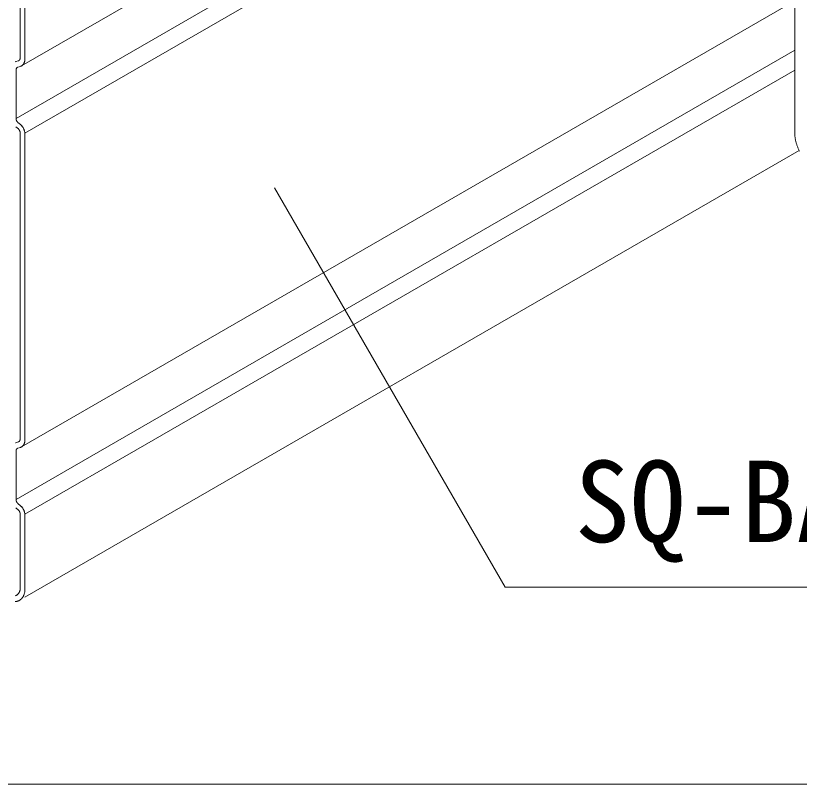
# Model space of a CAD drawing. Units: millimetres on the paper. Extents: x -195 to 195, y -135 to 132.
# Drawn here: x -172.11 to -159.77, y -112.5 to -100.4 of the extents above; entities that cross this region are included whole.
import ezdxf
from ezdxf.enums import TextEntityAlignment as Align

# ---------------------------------------------------------------- set-up
doc = ezdxf.new("R2010")
doc.units = ezdxf.units.MM
for name, color, linetype, lineweight in [('0-2_野縁受け', 3, 'Continuous', 18), ('0-B_補強金具・金具・その他', 7, 'Continuous', 18), ('3-6_文字', 7, 'Continuous', 18), ('F-3_野縁', 3, 'Continuous', 18)]:
    doc.layers.add(name, color=color, linetype=linetype, lineweight=lineweight)
doc.styles.add('ＭＳ ゴシック', font='')
doc.styles.get('ＭＳ ゴシック').set_extended_font_data('MS Gothic')

msp = doc.modelspace()

# ---------------------------------------------------------------- linework, layer by layer
at = {"layer": '0-2_野縁受け'}
for p, q in [((-159.845, -94.161), (-172.015, -101.187)), ((-172.101, -102.016), (-159.845, -94.941)), ((-171.962, -102.249), (-159.845, -95.253)), ((-172.037, -99.892), (-172.037, -101.063)), ((-171.962, -99.912), (-171.962, -101.083)), ((-159.845, -100.161), (-172.014, -107.186)), ((-172.101, -108.016), (-159.845, -100.94)), ((-172.106, -101.121), (-172.066, -101.109)), ((-172.101, -101.253), (-172.101, -102.016)), ((-172.072, -101.207), (-172.032, -101.195)), ((-171.962, -108.248), (-159.845, -101.253)), ((-172.031, -102.113), (-172.073, -102.077)), ((-172.065, -102.181), (-172.107, -102.145)), ((-172.037, -102.242), (-172.037, -107.062)), ((-171.962, -102.262), (-171.962, -107.082)), ((-159.777, -102.518), (-171.962, -109.553)), ((-172.106, -107.121), (-172.066, -107.108)), ((-172.101, -107.253), (-172.101, -108.016)), ((-172.101, -107.253), (-172.101, -108.017)), ((-172.072, -107.207), (-172.032, -107.194)), ((-172.065, -108.181), (-172.107, -108.144)), ((-172.031, -108.113), (-172.073, -108.077)), ((-172.037, -108.241), (-172.037, -109.412)), ((-171.962, -108.262), (-171.962, -109.432))]:
    msp.add_line(p, q, dxfattribs=at)
msp.add_lwpolyline([(-172.037, -109.412), (-172.037, -109.415), (-172.037, -109.422), (-172.037, -109.425), (-172.037, -109.429), (-172.038, -109.435), (-172.039, -109.438), (-172.039, -109.441), (-172.04, -109.447), (-172.041, -109.451), (-172.042, -109.454), (-172.044, -109.459), (-172.045, -109.462), (-172.046, -109.465), (-172.048, -109.471), (-172.049, -109.474), (-172.051, -109.476), (-172.053, -109.481), (-172.055, -109.484), (-172.056, -109.487), (-172.059, -109.491), (-172.061, -109.494), (-172.063, -109.496), (-172.066, -109.5), (-172.068, -109.503), (-172.07, -109.505), (-172.074, -109.508), (-172.076, -109.51), (-172.078, -109.512), (-172.082, -109.515), (-172.084, -109.517), (-172.087, -109.519), (-172.091, -109.521), (-172.094, -109.523), (-172.096, -109.524), (-172.101, -109.526), (-172.104, -109.527), (-172.106, -109.528), (-172.111, -109.53)], dxfattribs=at)
for centre, radius, start, end in [((-172.079, -101.207), 0.09, 107.446, 111.6015), ((-172.076, -101.073), 0.037, 287.0275, 291.6015), ((-172.076, -101.074), 0.0365, 291.6086, 298.2567), ((-172.076, -101.074), 0.0366, 298.264, 304.8951), ((-172.077, -101.073), 0.0374, 304.9019, 311.4408), ((-172.078, -101.072), 0.0388, 311.4464, 317.8265), ((-172.079, -101.071), 0.0408, 317.8307, 323.9994), ((-172.081, -101.069), 0.0434, 324.002, 329.9234), ((-172.084, -101.068), 0.0465, 329.9244, 335.5791), ((-172.087, -101.066), 0.0501, 335.579, 340.9622), ((-172.091, -101.065), 0.054, 340.9611, 346.0797), ((-172.095, -101.064), 0.0582, 346.0779, 350.9475), ((-172.104, -101.063), 0.0669, 355.5847, 0.0233), ((-172.108, -101.063), 0.0711, 0.02081, 0.02083), ((-172.099, -101.063), 0.0625, 350.9453, 355.5871), ((-172.077, -101.094), 0.113, 329.9244, 335.5791), ((-172.085, -101.091), 0.122, 335.579, 340.9622), ((-172.094, -101.088), 0.131, 340.9611, 346.0797), ((-172.104, -101.085), 0.142, 346.0779, 350.9475), ((-172.114, -101.084), 0.152, 350.9453, 355.5871), ((-172.125, -101.083), 0.163, 355.5847, 0.0233), ((-172.135, -101.083), 0.173, 0.02081, 0.02082), ((-172.034, -101.253), 0.0669, 175.5847, 180.0233), ((-172.03, -101.253), 0.0711, 180.02081, 180.02083), ((-172.043, -101.252), 0.0582, 166.0779, 170.9475), ((-172.038, -101.253), 0.0625, 170.9453, 175.5871), ((-172.047, -101.251), 0.054, 160.9611, 166.0797), ((-172.051, -101.25), 0.0501, 155.579, 160.9622), ((-172.054, -101.248), 0.0465, 149.9245, 155.5791), ((-172.056, -101.247), 0.0434, 144.002, 149.9234), ((-172.059, -101.245), 0.0408, 137.8307, 143.9994), ((-172.06, -101.244), 0.0388, 131.4464, 137.8265), ((-172.061, -101.243), 0.0374, 124.9019, 131.4408), ((-172.061, -101.242), 0.0366, 118.264, 124.8951), ((-172.061, -101.242), 0.0365, 111.6086, 118.2567), ((-172.061, -101.242), 0.037, 107.0311, 111.6015), ((-172.058, -101.108), 0.09, 287.0311, 291.6015), ((-172.058, -101.11), 0.0888, 291.6086, 298.2567), ((-172.058, -101.109), 0.0891, 298.264, 304.8951), ((-172.059, -101.108), 0.091, 304.9019, 311.4408), ((-172.062, -101.105), 0.0945, 311.4464, 317.8265), ((-172.065, -101.102), 0.0993, 317.8307, 323.9994), ((-172.07, -101.098), 0.106, 324.002, 329.9234), ((-172.03, -102.016), 0.0711, 180.0208, 184.2828), ((-172.034, -102.016), 0.0669, 180, 180.0233), ((-172.026, -102.016), 0.075, 184.2802, 188.3926), ((-172.023, -102.016), 0.0785, 188.3901, 192.3798), ((-172.02, -102.015), 0.0814, 192.3773, 196.271), ((-172.018, -102.014), 0.0836, 196.2686, 200.0921), ((-172.016, -102.014), 0.0851, 200.0898, 203.8687), ((-172.016, -102.014), 0.0858, 203.8664, 207.6259), ((-172.016, -102.014), 0.0856, 207.6236, 211.3885), ((-172.017, -102.014), 0.0846, 211.3862, 215.1815), ((-172.018, -102.015), 0.0828, 215.1792, 219.0302), ((-172.02, -102.017), 0.0802, 219.0278, 222.9602), ((-172.022, -102.019), 0.077, 222.9578, 226.9978), ((-172.025, -102.022), 0.0733, 226.9953, 229.3109), ((-172.147, -102.249), 0.178, 46.9953, 49.3109), ((-172.153, -102.255), 0.187, 42.9577, 46.9978), ((-172.159, -102.261), 0.195, 39.0278, 42.9602), ((-172.113, -102.236), 0.0733, 46.9953, 49.3109), ((-172.115, -102.239), 0.077, 42.9577, 46.9978), ((-172.118, -102.241), 0.0802, 39.0278, 42.9602), ((-172.12, -102.243), 0.0828, 35.1792, 39.0302), ((-172.121, -102.244), 0.0846, 31.3862, 35.1816), ((-172.122, -102.244), 0.0856, 27.6236, 31.3885), ((-172.122, -102.245), 0.0858, 23.8664, 27.6259), ((-172.121, -102.244), 0.0851, 20.0898, 23.8687), ((-172.12, -102.244), 0.0836, 16.2686, 20.0921), ((-172.118, -102.243), 0.0814, 12.3773, 16.271), ((-172.115, -102.243), 0.0785, 8.3901, 12.3798), ((-172.112, -102.242), 0.075, 4.2802, 8.3926), ((-172.108, -102.242), 0.0711, 0.0208, 4.2828), ((-172.104, -102.242), 0.0669, 0, 0.0233), ((-172.164, -102.265), 0.201, 35.1792, 39.0302), ((-172.167, -102.267), 0.206, 31.3862, 35.1816), ((-172.169, -102.268), 0.208, 27.6236, 31.3885), ((-172.17, -102.269), 0.209, 23.8664, 27.6259), ((-172.168, -102.268), 0.207, 20.0898, 23.8687), ((-172.165, -102.267), 0.203, 16.2686, 20.0921), ((-172.16, -102.265), 0.198, 12.3773, 16.271), ((-172.153, -102.264), 0.191, 8.3901, 12.3798), ((-172.144, -102.262), 0.182, 4.2802, 8.3926), ((-172.135, -102.262), 0.173, 0.0208, 4.2828), ((-172.125, -102.262), 0.163, 0, 0.0233), ((-172.104, -107.062), 0.0669, 355.5847, 0.0233), ((-172.108, -107.062), 0.0711, 0.02081, 0.02083), ((-172.079, -107.207), 0.09, 107.446, 111.6015), ((-172.076, -107.073), 0.037, 287.0275, 291.6015), ((-172.076, -107.073), 0.0365, 291.6086, 298.2567), ((-172.076, -107.073), 0.0366, 298.264, 304.8951), ((-172.077, -107.073), 0.0374, 304.9019, 311.4408), ((-172.078, -107.072), 0.0388, 311.4464, 317.8265), ((-172.079, -107.07), 0.0408, 317.8307, 323.9994), ((-172.081, -107.069), 0.0434, 324.002, 329.9234), ((-172.084, -107.067), 0.0465, 329.9244, 335.5791), ((-172.087, -107.066), 0.0501, 335.579, 340.9622), ((-172.091, -107.064), 0.054, 340.9611, 346.0797), ((-172.095, -107.063), 0.0582, 346.0779, 350.9475), ((-172.099, -107.063), 0.0625, 350.9453, 355.5871), ((-172.058, -107.109), 0.0888, 291.6086, 298.2567), ((-172.058, -107.109), 0.0891, 298.264, 304.8951), ((-172.059, -107.107), 0.091, 304.9019, 311.4408), ((-172.062, -107.105), 0.0945, 311.4464, 317.8265), ((-172.065, -107.102), 0.0993, 317.8307, 323.9994), ((-172.07, -107.098), 0.106, 324.002, 329.9234), ((-172.077, -107.094), 0.113, 329.9244, 335.5791), ((-172.085, -107.091), 0.122, 335.579, 340.9622), ((-172.094, -107.087), 0.131, 340.9611, 346.0797), ((-172.104, -107.085), 0.142, 346.0779, 350.9475), ((-172.114, -107.083), 0.152, 350.9453, 355.5871), ((-172.125, -107.083), 0.163, 355.5847, 0.0233), ((-172.135, -107.083), 0.173, 0.02081, 0.02082), ((-172.034, -107.253), 0.0669, 175.5847, 180.0233), ((-172.03, -107.253), 0.0711, 180.02081, 180.02083), ((-172.043, -107.252), 0.0582, 166.0779, 170.9475), ((-172.038, -107.252), 0.0625, 170.9453, 175.5871), ((-172.047, -107.251), 0.054, 160.9611, 166.0797), ((-172.051, -107.249), 0.0501, 155.579, 160.9622), ((-172.054, -107.248), 0.0465, 149.9245, 155.5791), ((-172.056, -107.246), 0.0434, 144.002, 149.9234), ((-172.059, -107.245), 0.0408, 137.8307, 143.9994), ((-172.06, -107.244), 0.0388, 131.4464, 137.8265), ((-172.061, -107.243), 0.0374, 124.9019, 131.4408), ((-172.061, -107.242), 0.0366, 118.264, 124.8951), ((-172.061, -107.242), 0.0365, 111.6086, 118.2567), ((-172.061, -107.242), 0.037, 107.0311, 111.6015), ((-172.058, -107.108), 0.09, 287.0311, 291.6015), ((-172.03, -108.016), 0.0711, 180.0208, 184.2828), ((-172.034, -108.016), 0.0669, 180, 180.0233), ((-172.026, -108.016), 0.075, 184.2802, 188.3926), ((-172.023, -108.015), 0.0785, 188.3901, 192.3798), ((-172.02, -108.015), 0.0814, 192.3773, 196.271), ((-172.018, -108.014), 0.0836, 196.2686, 200.0921), ((-172.016, -108.014), 0.0851, 200.0898, 203.8687), ((-172.016, -108.013), 0.0858, 203.8664, 207.6259), ((-172.016, -108.013), 0.0856, 207.6236, 211.3885), ((-172.017, -108.014), 0.0846, 211.3862, 215.1815), ((-172.018, -108.015), 0.0828, 215.1792, 219.0302), ((-172.02, -108.017), 0.0802, 219.0278, 222.9602), ((-172.022, -108.019), 0.077, 222.9578, 226.9978), ((-172.025, -108.022), 0.0733, 226.9953, 229.3109), ((-172.147, -108.249), 0.178, 46.9953, 49.3109), ((-172.153, -108.255), 0.187, 42.9577, 46.9978), ((-172.159, -108.26), 0.195, 39.0278, 42.9602), ((-172.164, -108.264), 0.201, 35.1792, 39.0302), ((-172.167, -108.267), 0.206, 31.3862, 35.1816), ((-172.169, -108.268), 0.208, 27.6236, 31.3885), ((-172.17, -108.268), 0.209, 23.8664, 27.6259), ((-172.113, -108.236), 0.0733, 46.9953, 49.3109), ((-172.115, -108.239), 0.077, 42.9577, 46.9978), ((-172.118, -108.241), 0.0802, 39.0278, 42.9602), ((-172.12, -108.243), 0.0828, 35.1792, 39.0302), ((-172.121, -108.244), 0.0846, 31.3862, 35.1816), ((-172.122, -108.244), 0.0856, 27.6236, 31.3885), ((-172.122, -108.244), 0.0858, 23.8664, 27.6259), ((-172.121, -108.244), 0.0851, 20.0898, 23.8687), ((-172.12, -108.243), 0.0836, 16.2686, 20.0921), ((-172.118, -108.243), 0.0814, 12.3773, 16.271), ((-172.115, -108.242), 0.0785, 8.3901, 12.3798), ((-172.112, -108.242), 0.075, 4.2802, 8.3926), ((-172.108, -108.241), 0.0711, 0.0208, 4.2828), ((-172.104, -108.241), 0.0669, 0, 0.0233), ((-172.168, -108.268), 0.207, 20.0898, 23.8687), ((-172.165, -108.266), 0.203, 16.2686, 20.0921), ((-172.16, -108.265), 0.198, 12.3773, 16.271), ((-172.153, -108.263), 0.191, 8.3901, 12.3798), ((-172.144, -108.262), 0.182, 4.2802, 8.3926), ((-172.135, -108.262), 0.173, 0.0208, 4.2828), ((-172.125, -108.262), 0.163, 0, 0.0233), ((-172.151, -109.451), 0.186, 329.9244, 335.5791), ((-172.164, -109.445), 0.2, 335.579, 340.9622), ((-172.179, -109.44), 0.216, 340.9611, 346.0797), ((-172.195, -109.436), 0.233, 346.0779, 350.9475), ((-172.212, -109.433), 0.25, 350.9453, 355.5871), ((-172.229, -109.432), 0.268, 355.5847, 0.0233), ((-172.246, -109.432), 0.284, 0.02081, 0.02082), ((-172.123, -109.463), 0.16, 272.2788, 278.5454), ((-172.122, -109.47), 0.152, 278.5503, 285.0072), ((-172.121, -109.474), 0.148, 285.0134, 291.6015), ((-172.12, -109.476), 0.146, 291.6086, 298.2567), ((-172.12, -109.476), 0.146, 298.264, 304.8951), ((-172.122, -109.473), 0.15, 304.9019, 311.4408), ((-172.126, -109.469), 0.155, 311.4464, 317.8265), ((-172.132, -109.463), 0.163, 317.8307, 323.9994), ((-172.14, -109.457), 0.174, 324.002, 329.9234)]:
    msp.add_arc(centre, radius, start, end, dxfattribs=at)
at = {"layer": '0-B_補強金具・金具・その他'}
msp.add_line((-159.845, -102.233), (-159.845, -92.853), dxfattribs=at)
for centre, radius, start, end in [((-159.285, -102.233), 0.56, 180.0054, 182.1571), ((-159.269, -102.233), 0.577, 182.1567, 184.2676), ((-159.253, -102.232), 0.593, 184.2673, 186.3408), ((-159.238, -102.23), 0.607, 186.3405, 188.38), ((-159.224, -102.228), 0.621, 188.3797, 190.3885), ((-159.212, -102.226), 0.634, 190.3882, 192.3697), ((-159.2, -102.223), 0.646, 192.3694, 194.3269), ((-159.19, -102.221), 0.656, 194.3266, 196.2634), ((-159.182, -102.218), 0.665, 196.263, 198.1823), ((-159.174, -102.216), 0.673, 198.182, 200.0869), ((-159.169, -102.214), 0.679, 200.0866, 201.9804), ((-159.165, -102.212), 0.683, 201.9801, 203.8659), ((-159.162, -102.211), 0.686, 203.8656, 205.7465), ((-159.161, -102.211), 0.687, 205.7462, 207.6254)]:
    msp.add_arc(centre, radius, start, end, dxfattribs=at)
at = {"layer": '3-6_文字'}
for q in [(-168.032, -103.109), (-156.661, -109.398)]:
    msp.add_line((-164.401, -109.398), q, dxfattribs=at)
at = {"layer": 'F-3_野縁'}
msp.add_line((-191, -112.5), (-2.548, -112.5), dxfattribs=at)

# ---------------------------------------------------------------- texts
at = {"layer": '3-6_文字', "style": 'ＭＳ ゴシック'}
msp.add_text('SQ-BAR', height=1.283, dxfattribs=at).set_placement((-163.311, -109.071), align=Align.BOTTOM_LEFT)

doc.saveas('drawing.dxf')
